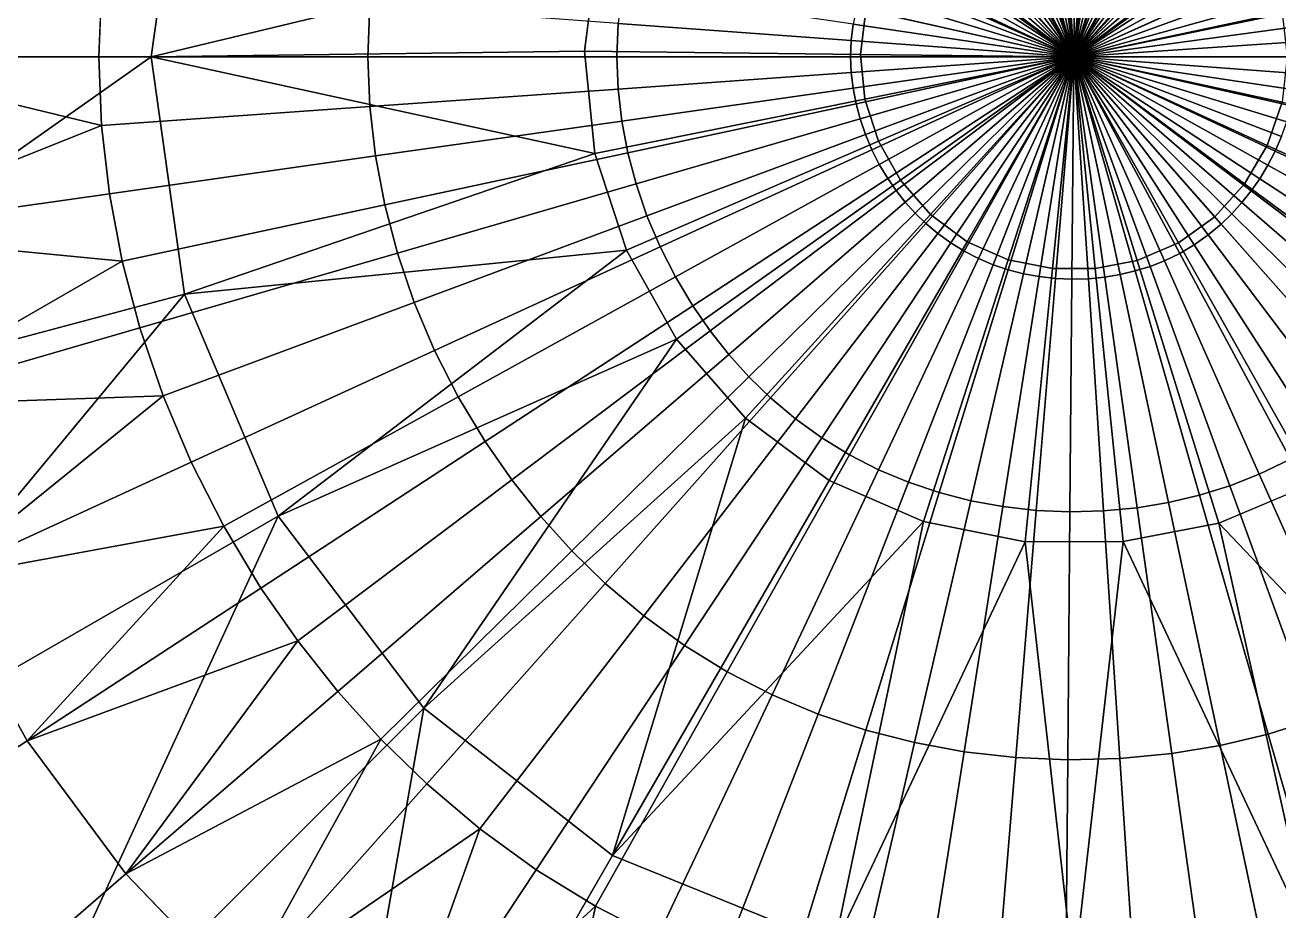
# Model space of a CAD drawing. Header units: inches. Extents: x -336 to -192, y -475 to -71.
# Drawn here: x -293.457 to -292.583, y -182.668 to -182.05 of the extents above; entities that cross this region are included whole.
import ezdxf

# ---------------------------------------------------------------- set-up
doc = ezdxf.new("R2010")
doc.units = ezdxf.units.IN
doc.layers.add('GLASS', color=7, linetype='Continuous')

msp = doc.modelspace()

# ---------------------------------------------------------------- linework, layer by layer
at = {"layer": 'GLASS', "color": 7}
for points in [[(-293.79978, -182.07261, 25.2), (-293.76121, -181.79662, 25.2), (-293.34626, -181.90728, 25.2)], [(-293.34626, -181.90728, 25.2), (-293.36937, -182.07261, 25.2), (-293.79978, -182.07261, 25.2)], [(-293.36937, -182.07261, 25.2), (-293.34626, -181.90728, 25.2), (-293.05838, -181.99767, 25.40158)], [(-292.72633, -182.07261, 27.12836), (-292.74788, -181.91909, 27.15036), (-292.75858, -181.92087, 27.15036)], [(-292.72633, -182.07261, 27.12836), (-292.73647, -181.91799, 27.15036), (-292.74788, -181.91909, 27.15036)], [(-292.72633, -182.07261, 27.12836), (-292.72501, -181.91768, 27.15036), (-292.73647, -181.91799, 27.15036)], [(-292.72633, -182.07261, 27.12836), (-292.71355, -181.91817, 27.15036), (-292.72501, -181.91768, 27.15036)], [(-292.72633, -182.07261, 27.12836), (-292.70216, -181.91946, 27.15036), (-292.71355, -181.91817, 27.15036)], [(-292.72633, -182.07261, 27.12836), (-292.69124, -181.92147, 27.15036), (-292.70216, -181.91946, 27.15036)], [(-292.72633, -182.07261, 27.12836), (-292.77942, -181.92659, 27.15036), (-292.78946, -181.93052, 27.15036)], [(-292.72633, -182.07261, 27.12836), (-292.76911, -181.92337, 27.15036), (-292.77942, -181.92659, 27.15036)], [(-292.77161, -181.93111, 25.49571), (-292.74027, -181.92502, 25.49571), (-292.72633, -182.07261, 25.53059)], [(-292.72633, -182.07261, 27.12836), (-292.75858, -181.92087, 27.15036), (-292.76911, -181.92337, 27.15036)], [(-292.74027, -181.92502, 25.49571), (-292.70921, -181.92533, 25.49571), (-292.72633, -182.07261, 25.53059)], [(-292.72633, -182.07261, 27.12836), (-292.68051, -181.92424, 27.15036), (-292.69124, -181.92147, 27.15036)], [(-292.72633, -182.07261, 27.12836), (-292.67003, -181.92775, 27.15036), (-292.68051, -181.92424, 27.15036)], [(-292.70921, -181.92533, 25.49571), (-292.67892, -181.93178, 25.49571), (-292.72633, -182.07261, 25.53059)], [(-292.72633, -182.07261, 27.12836), (-292.65985, -181.93202, 27.15036), (-292.67003, -181.92775, 27.15036)], [(-292.72633, -182.07261, 27.12836), (-292.80011, -181.93566, 27.15036), (-292.81029, -181.94166, 27.15036)], [(-292.80074, -181.94373, 25.49571), (-292.77161, -181.93111, 25.49571), (-292.72633, -182.07261, 25.53059)], [(-292.72633, -182.07261, 27.12836), (-292.78946, -181.93052, 27.15036), (-292.80011, -181.93566, 27.15036)], [(-292.67892, -181.93178, 25.49571), (-292.65045, -181.94459, 25.49571), (-292.72633, -182.07261, 25.53059)], [(-292.72633, -182.07261, 27.12836), (-292.64998, -181.93707, 27.15036), (-292.65985, -181.93202, 27.15036)], [(-292.72633, -182.07261, 27.12836), (-292.64054, -181.94287, 27.15036), (-292.64998, -181.93707, 27.15036)], [(-293.59119, -181.94419, 27.92635), (-293.60148, -182.07261, 27.92635), (-293.40389, -182.02262, 27.58775)], [(-292.8259, -181.96234, 25.49571), (-292.80074, -181.94373, 25.49571), (-292.72633, -182.07261, 25.53059)], [(-292.72633, -182.07261, 27.12836), (-292.81029, -181.94166, 27.15036), (-292.81994, -181.94849, 27.15036)], [(-292.72633, -182.07261, 27.12836), (-292.63156, -181.94939, 27.15036), (-292.64054, -181.94287, 27.15036)], [(-292.65045, -181.94459, 25.49571), (-292.62556, -181.96347, 25.49571), (-292.72633, -182.07261, 25.53059)], [(-292.72633, -182.07261, 27.12836), (-292.81994, -181.94849, 27.15036), (-292.82904, -181.95608, 27.15036)], [(-292.72633, -182.07261, 27.12836), (-292.62307, -181.95658, 27.15036), (-292.63156, -181.94939, 27.15036)], [(-292.84666, -181.986, 25.49571), (-292.8259, -181.96234, 25.49571), (-292.72633, -182.07261, 25.53059)], [(-292.72633, -182.07261, 27.12836), (-292.83651, -181.96329, 27.15036), (-292.84351, -181.971, 27.15036)], [(-292.72633, -182.07261, 27.12836), (-292.82904, -181.95608, 27.15036), (-292.83651, -181.96329, 27.15036)], [(-292.72633, -182.07261, 27.12836), (-292.61574, -181.96372, 27.15036), (-292.62307, -181.95658, 27.15036)], [(-292.62556, -181.96347, 25.49571), (-292.60607, -181.9859, 25.49571), (-292.72633, -182.07261, 25.53059)], [(-292.72633, -182.07261, 27.12836), (-292.60887, -181.97133, 27.15036), (-292.61574, -181.96372, 27.15036)], [(-292.72633, -182.07261, 27.12836), (-292.84351, -181.971, 27.15036), (-292.84999, -181.97916, 27.15036)], [(-292.72633, -182.07261, 27.12836), (-292.6025, -181.97939, 27.15036), (-292.60887, -181.97133, 27.15036)], [(-292.72633, -182.07261, 27.12836), (-292.84999, -181.97916, 27.15036), (-292.85596, -181.98772, 27.15036)], [(-292.72633, -182.07261, 27.12836), (-292.59663, -181.98783, 27.15036), (-292.6025, -181.97939, 27.15036)], [(-292.72633, -182.07261, 27.12836), (-292.85596, -181.98772, 27.15036), (-292.86165, -181.99716, 27.15036)], [(-292.86155, -182.01181, 25.49571), (-292.84666, -181.986, 25.49571), (-292.72633, -182.07261, 25.53059)], [(-292.60607, -181.9859, 25.49571), (-292.59116, -182.0117, 25.49571), (-292.72633, -182.07261, 25.53059)], [(-292.72633, -182.07261, 27.12836), (-292.59053, -181.99803, 27.15036), (-292.59663, -181.98783, 27.15036)], [(-293.05838, -181.99767, 25.40158), (-293.06731, -182.06869, 25.40158), (-293.36937, -182.07261, 25.2)], [(-292.72633, -182.07261, 27.12836), (-292.86165, -181.99716, 27.15036), (-292.8667, -182.00695, 27.15036)], [(-292.72633, -182.07261, 27.12836), (-292.58518, -182.00863, 27.15036), (-292.59053, -181.99803, 27.15036)], [(-292.72633, -182.07261, 27.12836), (-292.8667, -182.00695, 27.15036), (-292.87108, -182.01705, 27.15036)], [(-292.87124, -182.0399, 25.49571), (-292.86155, -182.01181, 25.49571), (-292.72633, -182.07261, 25.53059)], [(-292.72633, -182.07261, 27.12836), (-292.58061, -182.01958, 27.15036), (-292.58518, -182.00863, 27.15036)], [(-292.59116, -182.0117, 25.49571), (-292.58105, -182.04151, 25.49571), (-292.72633, -182.07261, 25.53059)], [(-293.60148, -182.07261, 27.92635), (-293.40592, -182.07261, 27.58775), (-293.40389, -182.02262, 27.58775)], [(-292.72633, -182.07261, 27.12836), (-292.87108, -182.01705, 27.15036), (-292.87476, -182.02741, 27.15036)], [(-292.72633, -182.07261, 27.12836), (-292.57687, -182.03081, 27.15036), (-292.58061, -182.01958, 27.15036)], [(-292.72633, -182.07261, 27.12836), (-292.87476, -182.02741, 27.15036), (-292.87783, -182.03851, 27.15036)], [(-292.72633, -182.07261, 27.12836), (-292.57424, -182.0411, 27.15036), (-292.57687, -182.03081, 27.15036)], [(-292.72633, -182.07261, 27.12836), (-292.87783, -182.03851, 27.15036), (-292.88007, -182.04978, 27.15036)], [(-292.87513, -182.0709, 25.49571), (-292.87124, -182.0399, 25.49571), (-292.72633, -182.07261, 25.53059)], [(-292.72633, -182.07261, 27.12836), (-292.57233, -182.05153, 27.15036), (-292.57424, -182.0411, 27.15036)], [(-292.58105, -182.04151, 25.49571), (-292.57752, -182.07261, 25.49571), (-292.72633, -182.07261, 25.53059)], [(-292.72633, -182.07261, 27.12836), (-292.88007, -182.04978, 27.15036), (-292.88143, -182.06117, 27.15036)], [(-292.72633, -182.07261, 27.12836), (-292.57116, -182.06205, 27.15036), (-292.57233, -182.05153, 27.15036)], [(-293.06731, -182.06869, 25.40158), (-293.06011, -182.13987, 25.40158), (-293.36937, -182.07261, 25.2)], [(-292.72633, -182.07261, 27.12836), (-292.88143, -182.06117, 27.15036), (-292.8819, -182.07261, 27.15036)], [(-292.72633, -182.07261, 27.12836), (-292.57076, -182.07261, 27.15036), (-292.57116, -182.06205, 27.15036)], [(-293.76121, -182.34859, 25.2), (-293.79978, -182.07261, 25.2), (-293.36937, -182.07261, 25.2)], [(-293.36937, -182.07261, 25.2), (-293.34626, -182.23793, 25.2), (-293.76121, -182.34859, 25.2)], [(-293.40407, -182.1204, 27.58775), (-293.40592, -182.07261, 27.58775), (-293.60148, -182.07261, 27.92635)], [(-293.60148, -182.07261, 27.92635), (-293.59207, -182.19542, 27.92635), (-293.40407, -182.1204, 27.58775)], [(-293.34626, -182.23793, 25.2), (-293.36937, -182.07261, 25.2), (-293.06011, -182.13987, 25.40158)], [(-292.72633, -182.07261, 27.12836), (-292.8819, -182.07261, 27.15036), (-292.88147, -182.08355, 27.15036)], [(-292.72633, -182.07261, 27.12836), (-292.88147, -182.08355, 27.15036), (-292.88022, -182.09444, 27.15036)], [(-292.72633, -182.07261, 27.12836), (-292.88022, -182.09444, 27.15036), (-292.87817, -182.10523, 27.15036)], [(-292.72633, -182.07261, 27.12836), (-292.87817, -182.10523, 27.15036), (-292.87536, -182.11587, 27.15036)], [(-292.72633, -182.07261, 27.12836), (-292.87536, -182.11587, 27.15036), (-292.87164, -182.12671, 27.15036)], [(-292.87199, -182.10196, 25.49571), (-292.87513, -182.0709, 25.49571), (-292.72633, -182.07261, 25.53059)], [(-292.86244, -182.13142, 25.49571), (-292.87199, -182.10196, 25.49571), (-292.72633, -182.07261, 25.53059)], [(-292.72633, -182.07261, 27.12836), (-292.87164, -182.12671, 27.15036), (-292.86716, -182.13728, 27.15036)], [(-292.72633, -182.07261, 27.12836), (-292.86716, -182.13728, 27.15036), (-292.86195, -182.14753, 27.15036)], [(-292.84718, -182.15848, 25.49571), (-292.86244, -182.13142, 25.49571), (-292.72633, -182.07261, 25.53059)], [(-292.72633, -182.07261, 27.12836), (-292.86195, -182.14753, 27.15036), (-292.85603, -182.15738, 27.15036)], [(-292.72633, -182.07261, 27.12836), (-292.85603, -182.15738, 27.15036), (-292.85017, -182.16583, 27.15036)], [(-292.72633, -182.07261, 27.12836), (-292.85017, -182.16583, 27.15036), (-292.84379, -182.17388, 27.15036)], [(-292.82623, -182.18257, 25.49571), (-292.84718, -182.15848, 25.49571), (-292.72633, -182.07261, 25.53059)], [(-292.72633, -182.07261, 27.12836), (-292.84379, -182.17388, 27.15036), (-292.83692, -182.1815, 27.15036)], [(-292.72633, -182.07261, 27.12836), (-292.83692, -182.1815, 27.15036), (-292.82959, -182.18864, 27.15036)], [(-292.72633, -182.07261, 27.12836), (-292.82959, -182.18864, 27.15036), (-292.8211, -182.19582, 27.15036)], [(-292.80074, -182.20148, 25.49571), (-292.82623, -182.18257, 25.49571), (-292.72633, -182.07261, 25.53059)], [(-292.72633, -182.07261, 27.12836), (-292.8211, -182.19582, 27.15036), (-292.81212, -182.20234, 27.15036)], [(-292.72633, -182.07261, 27.12836), (-292.81212, -182.20234, 27.15036), (-292.80268, -182.20815, 27.15036)], [(-292.72633, -182.07261, 27.12836), (-292.80268, -182.20815, 27.15036), (-292.79281, -182.2132, 27.15036)], [(-292.77204, -182.21397, 25.49571), (-292.80074, -182.20148, 25.49571), (-292.72633, -182.07261, 25.53059)], [(-292.72633, -182.07261, 27.12836), (-292.79281, -182.2132, 27.15036), (-292.78264, -182.21746, 27.15036)], [(-292.72633, -182.07261, 27.12836), (-292.78264, -182.21746, 27.15036), (-292.77215, -182.22098, 27.15036)], [(-292.72633, -182.07261, 27.12836), (-292.77215, -182.22098, 27.15036), (-292.76142, -182.22374, 27.15036)], [(-292.74117, -182.22012, 25.49571), (-292.77204, -182.21397, 25.49571), (-292.72633, -182.07261, 25.53059)], [(-292.72633, -182.07261, 27.12836), (-292.76142, -182.22374, 27.15036), (-292.7505, -182.22576, 27.15036)], [(-292.72633, -182.07261, 27.12836), (-292.7505, -182.22576, 27.15036), (-292.73911, -182.22704, 27.15036)], [(-292.71137, -182.22011, 25.49571), (-292.74117, -182.22012, 25.49571), (-292.72633, -182.07261, 25.53059)], [(-292.72633, -182.07261, 27.12836), (-292.73911, -182.22704, 27.15036), (-292.72765, -182.22754, 27.15036)], [(-292.72633, -182.07261, 27.12836), (-292.72765, -182.22754, 27.15036), (-292.71619, -182.22723, 27.15036)], [(-292.72633, -182.07261, 27.12836), (-292.71619, -182.22723, 27.15036), (-292.70478, -182.22612, 27.15036)], [(-292.72633, -182.07261, 27.12836), (-292.67324, -182.21863, 27.15036), (-292.6632, -182.2147, 27.15036)], [(-292.72633, -182.07261, 27.12836), (-292.68355, -182.22184, 27.15036), (-292.67324, -182.21863, 27.15036)], [(-292.72633, -182.07261, 27.12836), (-292.69408, -182.22434, 27.15036), (-292.68355, -182.22184, 27.15036)], [(-292.72633, -182.07261, 27.12836), (-292.70478, -182.22612, 27.15036), (-292.69408, -182.22434, 27.15036)], [(-292.72633, -182.07261, 27.12836), (-292.63272, -182.19672, 27.15036), (-292.62362, -182.18913, 27.15036)], [(-292.72633, -182.07261, 27.12836), (-292.64237, -182.20355, 27.15036), (-292.63272, -182.19672, 27.15036)], [(-292.72633, -182.07261, 27.12836), (-292.65255, -182.20956, 27.15036), (-292.64237, -182.20355, 27.15036)], [(-292.72633, -182.07261, 27.12836), (-292.6632, -182.2147, 27.15036), (-292.65255, -182.20956, 27.15036)], [(-292.72633, -182.07261, 27.12836), (-292.60267, -182.16606, 27.15036), (-292.5967, -182.15749, 27.15036)], [(-292.72633, -182.07261, 27.12836), (-292.60916, -182.17421, 27.15036), (-292.60267, -182.16606, 27.15036)], [(-292.72633, -182.07261, 27.12836), (-292.61615, -182.18192, 27.15036), (-292.60916, -182.17421, 27.15036)], [(-292.72633, -182.07261, 27.12836), (-292.62362, -182.18913, 27.15036), (-292.61615, -182.18192, 27.15036)], [(-292.72633, -182.07261, 27.12836), (-292.58158, -182.12816, 27.15036), (-292.5779, -182.1178, 27.15036)], [(-292.72633, -182.07261, 27.12836), (-292.58596, -182.13826, 27.15036), (-292.58158, -182.12816, 27.15036)], [(-292.72633, -182.07261, 27.12836), (-292.59101, -182.14806, 27.15036), (-292.58596, -182.13826, 27.15036)], [(-292.72633, -182.07261, 27.12836), (-292.5967, -182.15749, 27.15036), (-292.59101, -182.14806, 27.15036)], [(-292.72633, -182.07261, 27.12836), (-292.57123, -182.08405, 27.15036), (-292.57076, -182.07261, 27.15036)], [(-292.72633, -182.07261, 27.12836), (-292.57259, -182.09543, 27.15036), (-292.57123, -182.08405, 27.15036)], [(-292.72633, -182.07261, 27.12836), (-292.57483, -182.1067, 27.15036), (-292.57259, -182.09543, 27.15036)], [(-292.72633, -182.07261, 27.12836), (-292.5779, -182.1178, 27.15036), (-292.57483, -182.1067, 27.15036)], [(-292.6822, -182.21445, 25.49571), (-292.71137, -182.22011, 25.49571), (-292.72633, -182.07261, 25.53059)], [(-292.65341, -182.20233, 25.49571), (-292.6822, -182.21445, 25.49571), (-292.72633, -182.07261, 25.53059)], [(-292.62808, -182.18408, 25.49571), (-292.65341, -182.20233, 25.49571), (-292.72633, -182.07261, 25.53059)], [(-292.60735, -182.16107, 25.49571), (-292.62808, -182.18408, 25.49571), (-292.72633, -182.07261, 25.53059)], [(-292.59154, -182.13433, 25.49571), (-292.60735, -182.16107, 25.49571), (-292.72633, -182.07261, 25.53059)], [(-292.58115, -182.10414, 25.49571), (-292.59154, -182.13433, 25.49571), (-292.72633, -182.07261, 25.53059)], [(-292.57752, -182.07261, 25.49571), (-292.58115, -182.10414, 25.49571), (-292.72633, -182.07261, 25.53059)], [(-293.59207, -182.19542, 27.92635), (-293.3986, -182.16798, 27.58775), (-293.40407, -182.1204, 27.58775)], [(-293.06011, -182.13987, 25.40158), (-293.03821, -182.20737, 25.40158), (-293.34626, -182.23793, 25.2)], [(-293.38965, -182.21511, 27.58775), (-293.3986, -182.16798, 27.58775), (-293.59207, -182.19542, 27.92635)], [(-293.59207, -182.19542, 27.92635), (-293.56469, -182.31597, 27.92635), (-293.38965, -182.21511, 27.58775)], [(-293.28095, -182.39282, 25.2), (-293.34626, -182.23793, 25.2), (-293.03821, -182.20737, 25.40158)], [(-293.03821, -182.20737, 25.40158), (-293.00325, -182.26938, 25.40158), (-293.28095, -182.39282, 25.2)], [(-293.56469, -182.31597, 27.92635), (-293.37734, -182.26159, 27.58775), (-293.38965, -182.21511, 27.58775)], [(-293.65218, -182.60715, 25.2), (-293.76121, -182.34859, 25.2), (-293.34626, -182.23793, 25.2)], [(-293.34626, -182.23793, 25.2), (-293.28095, -182.39282, 25.2), (-293.65218, -182.60715, 25.2)], [(-293.36112, -182.30896, 27.58775), (-293.37734, -182.26159, 27.58775), (-293.56469, -182.31597, 27.92635)], [(-293.17947, -182.52682, 25.2), (-293.28095, -182.39282, 25.2), (-293.00325, -182.26938, 25.40158)], [(-293.00325, -182.26938, 25.40158), (-292.95524, -182.32459, 25.40158), (-293.17947, -182.52682, 25.2)], [(-293.56469, -182.31597, 27.92635), (-293.5186, -182.43645, 27.92635), (-293.36112, -182.30896, 27.58775)], [(-293.5186, -182.43645, 27.92635), (-293.34155, -182.35514, 27.58775), (-293.36112, -182.30896, 27.58775)], [(-293.04785, -182.6295, 25.2), (-293.17947, -182.52682, 25.2), (-292.95524, -182.32459, 25.40158)], [(-292.95524, -182.32459, 25.40158), (-292.89683, -182.36793, 25.40158), (-293.04785, -182.6295, 25.2)], [(-293.31877, -182.39988, 27.58775), (-293.34155, -182.35514, 27.58775), (-293.5186, -182.43645, 27.92635)], [(-292.89683, -182.36793, 25.40158), (-292.83108, -182.39654, 25.40158), (-293.04785, -182.6295, 25.2)], [(-292.6252, -182.39764, 25.40158), (-292.55923, -182.36986, 25.40158), (-292.40481, -182.6295, 25.2)], [(-293.48278, -182.83084, 25.2), (-293.65218, -182.60715, 25.2), (-293.28095, -182.39282, 25.2)], [(-293.5186, -182.43645, 27.92635), (-293.45597, -182.54951, 27.92635), (-293.31877, -182.39988, 27.58775)], [(-293.28095, -182.39282, 25.2), (-293.17947, -182.52682, 25.2), (-293.48278, -182.83084, 25.2)], [(-293.45597, -182.54951, 27.92635), (-293.29292, -182.44294, 27.58775), (-293.31877, -182.39988, 27.58775)], [(-292.89312, -182.69215, 25.2), (-293.04785, -182.6295, 25.2), (-292.83108, -182.39654, 25.40158)], [(-292.83108, -182.39654, 25.40158), (-292.76033, -182.41062, 25.40158), (-292.89312, -182.69215, 25.2)], [(-292.69205, -182.4106, 25.40158), (-292.6252, -182.39764, 25.40158), (-292.55954, -182.69215, 25.2)], [(-292.40481, -182.6295, 25.2), (-292.55954, -182.69215, 25.2), (-292.6252, -182.39764, 25.40158)], [(-292.72633, -182.71303, 25.2), (-292.89312, -182.69215, 25.2), (-292.76033, -182.41062, 25.40158)], [(-292.76033, -182.41062, 25.40158), (-292.69205, -182.4106, 25.40158), (-292.72633, -182.71303, 25.2)], [(-292.55954, -182.69215, 25.2), (-292.72633, -182.71303, 25.2), (-292.69205, -182.4106, 25.40158)], [(-293.2673, -182.47984, 27.58775), (-293.29292, -182.44294, 27.58775), (-293.45597, -182.54951, 27.92635)], [(-293.45597, -182.54951, 27.92635), (-293.3871, -182.64233, 27.92635), (-293.2673, -182.47984, 27.58775)], [(-293.3871, -182.64233, 27.92635), (-293.23944, -182.51502, 27.58775), (-293.2673, -182.47984, 27.58775)], [(-293.20944, -182.54829, 27.58775), (-293.23944, -182.51502, 27.58775), (-293.3871, -182.64233, 27.92635)], [(-293.26306, -183.00224, 25.2), (-293.48278, -182.83084, 25.2), (-293.17947, -182.52682, 25.2)], [(-293.17947, -182.52682, 25.2), (-293.04785, -182.6295, 25.2), (-293.26306, -183.00224, 25.2)], [(-293.3871, -182.64233, 27.92635), (-293.30721, -182.72536, 27.92635), (-293.20944, -182.54829, 27.58775)], [(-293.30721, -182.72536, 27.92635), (-293.1774, -182.57949, 27.58775), (-293.20944, -182.54829, 27.58775)], [(-293.14034, -182.61087, 27.58775), (-293.1774, -182.57949, 27.58775), (-293.30721, -182.72536, 27.92635)], [(-293.30721, -182.72536, 27.92635), (-293.20898, -182.80245, 27.92635), (-293.14034, -182.61087, 27.58775)], [(-293.20898, -182.80245, 27.92635), (-293.10112, -182.63935, 27.58775), (-293.14034, -182.61087, 27.58775)], [(-293.04785, -182.6295, 25.2), (-292.89312, -182.69215, 25.2), (-293.26306, -183.00224, 25.2)], [(-293.05987, -182.66471, 27.58775), (-293.10112, -182.63935, 27.58775), (-293.20898, -182.80245, 27.92635)], [(-293.20898, -182.80245, 27.92635), (-293.10034, -182.8635, 27.92635), (-293.05987, -182.66471, 27.58775)], [(-293.10034, -182.8635, 27.92635), (-293.01676, -182.68676, 27.58775), (-293.05987, -182.66471, 27.58775)]]:
    msp.add_3dface(points, dxfattribs=at)
for points, invisible_edges in [([(-293.06731, -182.06869, 25.40158), (-293.05838, -181.99767, 25.40158), (-292.87124, -182.0399, 25.49571)], 12), ([(-293.21848, -182.07261, 27.35407), (-293.40389, -182.02262, 27.58775), (-293.40592, -182.07261, 27.58775)], 1), ([(-293.21848, -182.07261, 27.35407), (-293.21702, -182.03641, 27.35407), (-293.40389, -182.02262, 27.58775)], 12), ([(-292.88143, -182.06117, 27.15036), (-293.04113, -182.02587, 27.21693), (-293.04393, -182.04918, 27.21693)], 1), ([(-292.88143, -182.06117, 27.15036), (-292.88007, -182.04978, 27.15036), (-293.04113, -182.02587, 27.21693)], 12), ([(-293.04488, -182.07261, 27.21693), (-293.21702, -182.03641, 27.35407), (-293.21848, -182.07261, 27.35407)], 1), ([(-293.04488, -182.07261, 27.21693), (-293.04393, -182.04918, 27.21693), (-293.21702, -182.03641, 27.35407)], 12), ([(-293.06731, -182.06869, 25.40158), (-292.87124, -182.0399, 25.49571), (-292.87513, -182.0709, 25.49571)], 1), ([(-292.8819, -182.07261, 27.15036), (-293.04393, -182.04918, 27.21693), (-293.04488, -182.07261, 27.21693)], 1), ([(-292.8819, -182.07261, 27.15036), (-292.88143, -182.06117, 27.15036), (-293.04393, -182.04918, 27.21693)], 12), ([(-293.06011, -182.13987, 25.40158), (-293.06731, -182.06869, 25.40158), (-292.87513, -182.0709, 25.49571)], 12), ([(-293.21715, -182.10722, 27.35407), (-293.21848, -182.07261, 27.35407), (-293.40592, -182.07261, 27.58775)], 12), ([(-293.21715, -182.10722, 27.35407), (-293.40592, -182.07261, 27.58775), (-293.40407, -182.1204, 27.58775)], 1), ([(-293.04401, -182.09501, 27.21693), (-293.04488, -182.07261, 27.21693), (-293.21848, -182.07261, 27.35407)], 12), ([(-293.04401, -182.09501, 27.21693), (-293.21848, -182.07261, 27.35407), (-293.21715, -182.10722, 27.35407)], 1), ([(-293.06011, -182.13987, 25.40158), (-292.87513, -182.0709, 25.49571), (-292.87199, -182.10196, 25.49571)], 1), ([(-292.88147, -182.08355, 27.15036), (-292.8819, -182.07261, 27.15036), (-293.04488, -182.07261, 27.21693)], 12), ([(-292.88147, -182.08355, 27.15036), (-293.04488, -182.07261, 27.21693), (-293.04401, -182.09501, 27.21693)], 1), ([(-292.88022, -182.09444, 27.15036), (-292.88147, -182.08355, 27.15036), (-293.04401, -182.09501, 27.21693)], 12), ([(-293.04145, -182.11731, 27.21693), (-293.04401, -182.09501, 27.21693), (-293.21715, -182.10722, 27.35407)], 12), ([(-292.88022, -182.09444, 27.15036), (-293.04401, -182.09501, 27.21693), (-293.04145, -182.11731, 27.21693)], 1), ([(-292.87817, -182.10523, 27.15036), (-292.88022, -182.09444, 27.15036), (-293.04145, -182.11731, 27.21693)], 12), ([(-293.03821, -182.20737, 25.40158), (-293.06011, -182.13987, 25.40158), (-292.87199, -182.10196, 25.49571)], 12), ([(-293.03821, -182.20737, 25.40158), (-292.87199, -182.10196, 25.49571), (-292.86244, -182.13142, 25.49571)], 1), ([(-292.39365, -182.14486, 25.40158), (-292.59154, -182.13433, 25.49571), (-292.58115, -182.10414, 25.49571)], 1), ([(-293.21319, -182.14167, 27.35407), (-293.21715, -182.10722, 27.35407), (-293.40407, -182.1204, 27.58775)], 12), ([(-293.04145, -182.11731, 27.21693), (-293.21715, -182.10722, 27.35407), (-293.21319, -182.14167, 27.35407)], 1), ([(-292.87817, -182.10523, 27.15036), (-293.04145, -182.11731, 27.21693), (-293.03726, -182.1394, 27.21693)], 1), ([(-292.87536, -182.11587, 27.15036), (-292.87817, -182.10523, 27.15036), (-293.03726, -182.1394, 27.21693)], 12), ([(-293.21319, -182.14167, 27.35407), (-293.40407, -182.1204, 27.58775), (-293.3986, -182.16798, 27.58775)], 1), ([(-293.03726, -182.1394, 27.21693), (-293.04145, -182.11731, 27.21693), (-293.21319, -182.14167, 27.35407)], 12), ([(-292.87536, -182.11587, 27.15036), (-293.03726, -182.1394, 27.21693), (-293.03149, -182.16119, 27.21693)], 1), ([(-292.87164, -182.12671, 27.15036), (-292.87536, -182.11587, 27.15036), (-293.03149, -182.16119, 27.21693)], 12), ([(-292.87164, -182.12671, 27.15036), (-293.03149, -182.16119, 27.21693), (-293.02388, -182.1834, 27.21693)], 1), ([(-292.86716, -182.13728, 27.15036), (-292.87164, -182.12671, 27.15036), (-293.02388, -182.1834, 27.21693)], 12), ([(-292.58158, -182.12816, 27.15036), (-292.58596, -182.13826, 27.15036), (-292.4389, -182.20705, 27.21693)], 12), ([(-293.00325, -182.26938, 25.40158), (-293.03821, -182.20737, 25.40158), (-292.86244, -182.13142, 25.49571)], 12), ([(-292.86716, -182.13728, 27.15036), (-293.02388, -182.1834, 27.21693), (-293.01471, -182.20504, 27.21693)], 1), ([(-292.86195, -182.14753, 27.15036), (-292.86716, -182.13728, 27.15036), (-293.01471, -182.20504, 27.21693)], 12), ([(-293.00325, -182.26938, 25.40158), (-292.86244, -182.13142, 25.49571), (-292.84718, -182.15848, 25.49571)], 1), ([(-292.41746, -182.21404, 25.40158), (-292.60735, -182.16107, 25.49571), (-292.59154, -182.13433, 25.49571)], 1), ([(-292.39365, -182.14486, 25.40158), (-292.41746, -182.21404, 25.40158), (-292.59154, -182.13433, 25.49571)], 12), ([(-292.58596, -182.13826, 27.15036), (-292.59101, -182.14806, 27.15036), (-292.44924, -182.22711, 27.21693)], 12), ([(-292.58596, -182.13826, 27.15036), (-292.44924, -182.22711, 27.21693), (-292.4389, -182.20705, 27.21693)], 1), ([(-293.20671, -182.17581, 27.35407), (-293.21319, -182.14167, 27.35407), (-293.3986, -182.16798, 27.58775)], 12), ([(-293.03726, -182.1394, 27.21693), (-293.21319, -182.14167, 27.35407), (-293.20671, -182.17581, 27.35407)], 1), ([(-293.03149, -182.16119, 27.21693), (-293.03726, -182.1394, 27.21693), (-293.20671, -182.17581, 27.35407)], 12), ([(-292.86195, -182.14753, 27.15036), (-293.01471, -182.20504, 27.21693), (-293.00403, -182.22602, 27.21693)], 1), ([(-292.85603, -182.15738, 27.15036), (-292.86195, -182.14753, 27.15036), (-293.00403, -182.22602, 27.21693)], 12), ([(-292.59101, -182.14806, 27.15036), (-292.5967, -182.15749, 27.15036), (-292.4609, -182.24643, 27.21693)], 12), ([(-292.59101, -182.14806, 27.15036), (-292.4609, -182.24643, 27.21693), (-292.44924, -182.22711, 27.21693)], 1), ([(-293.03149, -182.16119, 27.21693), (-293.20671, -182.17581, 27.35407), (-293.19779, -182.20947, 27.35407)], 1), ([(-293.02388, -182.1834, 27.21693), (-293.03149, -182.16119, 27.21693), (-293.19779, -182.20947, 27.35407)], 12), ([(-292.85603, -182.15738, 27.15036), (-293.00403, -182.22602, 27.21693), (-292.99191, -182.2462, 27.21693)], 1), ([(-292.95524, -182.32459, 25.40158), (-293.00325, -182.26938, 25.40158), (-292.84718, -182.15848, 25.49571)], 12), ([(-292.85017, -182.16583, 27.15036), (-292.85603, -182.15738, 27.15036), (-292.99191, -182.2462, 27.21693)], 12), ([(-292.95524, -182.32459, 25.40158), (-292.84718, -182.15848, 25.49571), (-292.82623, -182.18257, 25.49571)], 1), ([(-292.45368, -182.27533, 25.40158), (-292.62808, -182.18408, 25.49571), (-292.60735, -182.16107, 25.49571)], 1), ([(-292.41746, -182.21404, 25.40158), (-292.45368, -182.27533, 25.40158), (-292.60735, -182.16107, 25.49571)], 12), ([(-292.5967, -182.15749, 27.15036), (-292.60267, -182.16606, 27.15036), (-292.47311, -182.26397, 27.21693)], 12), ([(-292.5967, -182.15749, 27.15036), (-292.47311, -182.26397, 27.21693), (-292.4609, -182.24643, 27.21693)], 1), ([(-293.20671, -182.17581, 27.35407), (-293.3986, -182.16798, 27.58775), (-293.38965, -182.21511, 27.58775)], 1), ([(-292.85017, -182.16583, 27.15036), (-292.99191, -182.2462, 27.21693), (-292.97991, -182.26349, 27.21693)], 1), ([(-292.84379, -182.17388, 27.15036), (-292.85017, -182.16583, 27.15036), (-292.97991, -182.26349, 27.21693)], 12), ([(-292.84379, -182.17388, 27.15036), (-292.97991, -182.26349, 27.21693), (-292.96684, -182.27998, 27.21693)], 1), ([(-292.83692, -182.1815, 27.15036), (-292.84379, -182.17388, 27.15036), (-292.96684, -182.27998, 27.21693)], 12), ([(-292.60267, -182.16606, 27.15036), (-292.60916, -182.17421, 27.15036), (-292.48639, -182.28067, 27.21693)], 12), ([(-292.60267, -182.16606, 27.15036), (-292.48639, -182.28067, 27.21693), (-292.47311, -182.26397, 27.21693)], 1), ([(-293.19779, -182.20947, 27.35407), (-293.20671, -182.17581, 27.35407), (-293.38965, -182.21511, 27.58775)], 12), ([(-292.83692, -182.1815, 27.15036), (-292.96684, -182.27998, 27.21693), (-292.95278, -182.29558, 27.21693)], 1), ([(-292.89683, -182.36793, 25.40158), (-292.95524, -182.32459, 25.40158), (-292.82623, -182.18257, 25.49571)], 12), ([(-292.82959, -182.18864, 27.15036), (-292.83692, -182.1815, 27.15036), (-292.95278, -182.29558, 27.21693)], 12), ([(-292.89683, -182.36793, 25.40158), (-292.82623, -182.18257, 25.49571), (-292.80074, -182.20148, 25.49571)], 1), ([(-292.61615, -182.18192, 27.15036), (-292.62362, -182.18913, 27.15036), (-292.51601, -182.31122, 27.21693)], 12), ([(-292.60916, -182.17421, 27.15036), (-292.61615, -182.18192, 27.15036), (-292.50071, -182.29645, 27.21693)], 12), ([(-292.61615, -182.18192, 27.15036), (-292.51601, -182.31122, 27.21693), (-292.50071, -182.29645, 27.21693)], 1), ([(-292.60916, -182.17421, 27.15036), (-292.50071, -182.29645, 27.21693), (-292.48639, -182.28067, 27.21693)], 1), ([(-293.02388, -182.1834, 27.21693), (-293.19779, -182.20947, 27.35407), (-293.18605, -182.24378, 27.35407)], 1), ([(-293.01471, -182.20504, 27.21693), (-293.02388, -182.1834, 27.21693), (-293.18605, -182.24378, 27.35407)], 12), ([(-292.82959, -182.18864, 27.15036), (-292.95278, -182.29558, 27.21693), (-292.93776, -182.3102, 27.21693)], 1), ([(-292.8211, -182.19582, 27.15036), (-292.82959, -182.18864, 27.15036), (-292.93776, -182.3102, 27.21693)], 12), ([(-292.50118, -182.32804, 25.40158), (-292.65341, -182.20233, 25.49571), (-292.62808, -182.18408, 25.49571)], 1), ([(-292.62362, -182.18913, 27.15036), (-292.63272, -182.19672, 27.15036), (-292.53464, -182.32676, 27.21693)], 12), ([(-292.45368, -182.27533, 25.40158), (-292.50118, -182.32804, 25.40158), (-292.62808, -182.18408, 25.49571)], 12), ([(-292.62362, -182.18913, 27.15036), (-292.53464, -182.32676, 27.21693), (-292.51601, -182.31122, 27.21693)], 1), ([(-292.8211, -182.19582, 27.15036), (-292.93776, -182.3102, 27.21693), (-292.92039, -182.32491, 27.21693)], 1), ([(-292.81212, -182.20234, 27.15036), (-292.8211, -182.19582, 27.15036), (-292.92039, -182.32491, 27.21693)], 12), ([(-292.63272, -182.19672, 27.15036), (-292.64237, -182.20355, 27.15036), (-292.55442, -182.34074, 27.21693)], 12), ([(-292.63272, -182.19672, 27.15036), (-292.55442, -182.34074, 27.21693), (-292.53464, -182.32676, 27.21693)], 1), ([(-293.01471, -182.20504, 27.21693), (-293.18605, -182.24378, 27.35407), (-293.17187, -182.27722, 27.35407)], 1), ([(-293.00403, -182.22602, 27.21693), (-293.01471, -182.20504, 27.21693), (-293.17187, -182.27722, 27.35407)], 12), ([(-292.81212, -182.20234, 27.15036), (-292.92039, -182.32491, 27.21693), (-292.90201, -182.33826, 27.21693)], 1), ([(-292.80268, -182.20815, 27.15036), (-292.81212, -182.20234, 27.15036), (-292.90201, -182.33826, 27.21693)], 12), ([(-292.80268, -182.20815, 27.15036), (-292.90201, -182.33826, 27.21693), (-292.88267, -182.35015, 27.21693)], 1), ([(-292.83108, -182.39654, 25.40158), (-292.89683, -182.36793, 25.40158), (-292.80074, -182.20148, 25.49571)], 12), ([(-292.79281, -182.2132, 27.15036), (-292.80268, -182.20815, 27.15036), (-292.88267, -182.35015, 27.21693)], 12), ([(-292.83108, -182.39654, 25.40158), (-292.80074, -182.20148, 25.49571), (-292.77204, -182.21397, 25.49571)], 1), ([(-292.55923, -182.36986, 25.40158), (-292.6822, -182.21445, 25.49571), (-292.65341, -182.20233, 25.49571)], 1), ([(-292.50118, -182.32804, 25.40158), (-292.55923, -182.36986, 25.40158), (-292.65341, -182.20233, 25.49571)], 12), ([(-292.64237, -182.20355, 27.15036), (-292.65255, -182.20956, 27.15036), (-292.57526, -182.35304, 27.21693)], 12), ([(-292.64237, -182.20355, 27.15036), (-292.57526, -182.35304, 27.21693), (-292.55442, -182.34074, 27.21693)], 1), ([(-293.19779, -182.20947, 27.35407), (-293.38965, -182.21511, 27.58775), (-293.37734, -182.26159, 27.58775)], 1), ([(-293.18605, -182.24378, 27.35407), (-293.19779, -182.20947, 27.35407), (-293.37734, -182.26159, 27.58775)], 12), ([(-292.79281, -182.2132, 27.15036), (-292.88267, -182.35015, 27.21693), (-292.86247, -182.36049, 27.21693)], 1), ([(-292.78264, -182.21746, 27.15036), (-292.79281, -182.2132, 27.15036), (-292.86247, -182.36049, 27.21693)], 12), ([(-292.78264, -182.21746, 27.15036), (-292.86247, -182.36049, 27.21693), (-292.84163, -182.36922, 27.21693)], 1), ([(-292.77215, -182.22098, 27.15036), (-292.78264, -182.21746, 27.15036), (-292.84163, -182.36922, 27.21693)], 12), ([(-292.76033, -182.41062, 25.40158), (-292.83108, -182.39654, 25.40158), (-292.77204, -182.21397, 25.49571)], 12), ([(-292.76033, -182.41062, 25.40158), (-292.77204, -182.21397, 25.49571), (-292.74117, -182.22012, 25.49571)], 1), ([(-292.6252, -182.39764, 25.40158), (-292.71137, -182.22011, 25.49571), (-292.6822, -182.21445, 25.49571)], 1), ([(-292.55923, -182.36986, 25.40158), (-292.6252, -182.39764, 25.40158), (-292.6822, -182.21445, 25.49571)], 12), ([(-292.6632, -182.2147, 27.15036), (-292.67324, -182.21863, 27.15036), (-292.61761, -182.37161, 27.21693)], 12), ([(-292.65255, -182.20956, 27.15036), (-292.6632, -182.2147, 27.15036), (-292.59706, -182.36357, 27.21693)], 12), ([(-292.6632, -182.2147, 27.15036), (-292.61761, -182.37161, 27.21693), (-292.59706, -182.36357, 27.21693)], 1), ([(-292.65255, -182.20956, 27.15036), (-292.59706, -182.36357, 27.21693), (-292.57526, -182.35304, 27.21693)], 1), ([(-293.00403, -182.22602, 27.21693), (-293.17187, -182.27722, 27.35407), (-293.15537, -182.30962, 27.35407)], 1), ([(-292.99191, -182.2462, 27.21693), (-293.00403, -182.22602, 27.21693), (-293.15537, -182.30962, 27.35407)], 12), ([(-292.77215, -182.22098, 27.15036), (-292.84163, -182.36922, 27.21693), (-292.82016, -182.37642, 27.21693)], 1), ([(-292.76142, -182.22374, 27.15036), (-292.77215, -182.22098, 27.15036), (-292.82016, -182.37642, 27.21693)], 12), ([(-292.76142, -182.22374, 27.15036), (-292.82016, -182.37642, 27.21693), (-292.79818, -182.38208, 27.21693)], 1), ([(-292.7505, -182.22576, 27.15036), (-292.76142, -182.22374, 27.15036), (-292.79818, -182.38208, 27.21693)], 12), ([(-292.7505, -182.22576, 27.15036), (-292.79818, -182.38208, 27.21693), (-292.77582, -182.3862, 27.21693)], 1), ([(-292.73911, -182.22704, 27.15036), (-292.7505, -182.22576, 27.15036), (-292.77582, -182.3862, 27.21693)], 12), ([(-292.69205, -182.4106, 25.40158), (-292.76033, -182.41062, 25.40158), (-292.74117, -182.22012, 25.49571)], 12), ([(-292.69205, -182.4106, 25.40158), (-292.74117, -182.22012, 25.49571), (-292.71137, -182.22011, 25.49571)], 1), ([(-292.70478, -182.22612, 27.15036), (-292.71619, -182.22723, 27.15036), (-292.70556, -182.38922, 27.21693)], 12), ([(-292.6252, -182.39764, 25.40158), (-292.69205, -182.4106, 25.40158), (-292.71137, -182.22011, 25.49571)], 12), ([(-292.70478, -182.22612, 27.15036), (-292.70556, -182.38922, 27.21693), (-292.6822, -182.38696, 27.21693)], 1), ([(-292.69408, -182.22434, 27.15036), (-292.70478, -182.22612, 27.15036), (-292.6822, -182.38696, 27.21693)], 12), ([(-292.68355, -182.22184, 27.15036), (-292.69408, -182.22434, 27.15036), (-292.66029, -182.38331, 27.21693)], 12), ([(-292.69408, -182.22434, 27.15036), (-292.6822, -182.38696, 27.21693), (-292.66029, -182.38331, 27.21693)], 1), ([(-292.67324, -182.21863, 27.15036), (-292.68355, -182.22184, 27.15036), (-292.63873, -182.37819, 27.21693)], 12), ([(-292.68355, -182.22184, 27.15036), (-292.66029, -182.38331, 27.21693), (-292.63873, -182.37819, 27.21693)], 1), ([(-292.67324, -182.21863, 27.15036), (-292.63873, -182.37819, 27.21693), (-292.61761, -182.37161, 27.21693)], 1), ([(-292.73911, -182.22704, 27.15036), (-292.77582, -182.3862, 27.21693), (-292.75251, -182.38884, 27.21693)], 1), ([(-292.72765, -182.22754, 27.15036), (-292.73911, -182.22704, 27.15036), (-292.75251, -182.38884, 27.21693)], 12), ([(-292.72765, -182.22754, 27.15036), (-292.75251, -182.38884, 27.21693), (-292.72904, -182.38985, 27.21693)], 1), ([(-292.71619, -182.22723, 27.15036), (-292.72765, -182.22754, 27.15036), (-292.72904, -182.38985, 27.21693)], 12), ([(-292.71619, -182.22723, 27.15036), (-292.72904, -182.38985, 27.21693), (-292.70556, -182.38922, 27.21693)], 1), ([(-293.18605, -182.24378, 27.35407), (-293.37734, -182.26159, 27.58775), (-293.36112, -182.30896, 27.58775)], 1), ([(-293.17187, -182.27722, 27.35407), (-293.18605, -182.24378, 27.35407), (-293.36112, -182.30896, 27.58775)], 12), ([(-292.99191, -182.2462, 27.21693), (-293.15537, -182.30962, 27.35407), (-293.13665, -182.3408, 27.35407)], 1), ([(-292.97991, -182.26349, 27.21693), (-292.99191, -182.2462, 27.21693), (-293.13665, -182.3408, 27.35407)], 12), ([(-292.97991, -182.26349, 27.21693), (-293.13665, -182.3408, 27.35407), (-293.1181, -182.36752, 27.35407)], 1), ([(-292.96684, -182.27998, 27.21693), (-292.97991, -182.26349, 27.21693), (-293.1181, -182.36752, 27.35407)], 12), ([(-293.17187, -182.27722, 27.35407), (-293.36112, -182.30896, 27.58775), (-293.34155, -182.35514, 27.58775)], 1), ([(-293.15537, -182.30962, 27.35407), (-293.17187, -182.27722, 27.35407), (-293.34155, -182.35514, 27.58775)], 12), ([(-292.96684, -182.27998, 27.21693), (-293.1181, -182.36752, 27.35407), (-293.09792, -182.393, 27.35407)], 1), ([(-292.95278, -182.29558, 27.21693), (-292.96684, -182.27998, 27.21693), (-293.09792, -182.393, 27.35407)], 12), ([(-292.95278, -182.29558, 27.21693), (-293.09792, -182.393, 27.35407), (-293.07619, -182.4171, 27.35407)], 1), ([(-292.93776, -182.3102, 27.21693), (-292.95278, -182.29558, 27.21693), (-293.07619, -182.4171, 27.35407)], 12), ([(-293.15537, -182.30962, 27.35407), (-293.34155, -182.35514, 27.58775), (-293.31877, -182.39988, 27.58775)], 1), ([(-293.13665, -182.3408, 27.35407), (-293.15537, -182.30962, 27.35407), (-293.31877, -182.39988, 27.58775)], 12), ([(-292.93776, -182.3102, 27.21693), (-293.07619, -182.4171, 27.35407), (-293.05299, -182.43969, 27.35407)], 1), ([(-292.92039, -182.32491, 27.21693), (-292.93776, -182.3102, 27.21693), (-293.05299, -182.43969, 27.35407)], 12), ([(-292.92039, -182.32491, 27.21693), (-293.05299, -182.43969, 27.35407), (-293.02615, -182.46242, 27.35407)], 1), ([(-292.90201, -182.33826, 27.21693), (-292.92039, -182.32491, 27.21693), (-293.02615, -182.46242, 27.35407)], 12), ([(-292.90201, -182.33826, 27.21693), (-293.02615, -182.46242, 27.35407), (-292.99775, -182.48304, 27.35407)], 1), ([(-292.88267, -182.35015, 27.21693), (-292.90201, -182.33826, 27.21693), (-292.99775, -182.48304, 27.35407)], 12), ([(-293.13665, -182.3408, 27.35407), (-293.31877, -182.39988, 27.58775), (-293.29292, -182.44294, 27.58775)], 1), ([(-293.1181, -182.36752, 27.35407), (-293.13665, -182.3408, 27.35407), (-293.29292, -182.44294, 27.58775)], 12), ([(-292.88267, -182.35015, 27.21693), (-292.99775, -182.48304, 27.35407), (-292.96788, -182.5014, 27.35407)], 1), ([(-292.86247, -182.36049, 27.21693), (-292.88267, -182.35015, 27.21693), (-292.96788, -182.5014, 27.35407)], 12), ([(-292.57526, -182.35304, 27.21693), (-292.59706, -182.36357, 27.21693), (-292.5266, -182.52214, 27.35407)], 12), ([(-292.86247, -182.36049, 27.21693), (-292.96788, -182.5014, 27.35407), (-292.93666, -182.51738, 27.35407)], 1), ([(-292.84163, -182.36922, 27.21693), (-292.86247, -182.36049, 27.21693), (-292.93666, -182.51738, 27.35407)], 12), ([(-292.59706, -182.36357, 27.21693), (-292.61761, -182.37161, 27.21693), (-292.55836, -182.53457, 27.35407)], 12), ([(-292.59706, -182.36357, 27.21693), (-292.55836, -182.53457, 27.35407), (-292.5266, -182.52214, 27.35407)], 1), ([(-293.1181, -182.36752, 27.35407), (-293.29292, -182.44294, 27.58775), (-293.2673, -182.47984, 27.58775)], 1), ([(-293.09792, -182.393, 27.35407), (-293.1181, -182.36752, 27.35407), (-293.2673, -182.47984, 27.58775)], 12), ([(-292.84163, -182.36922, 27.21693), (-292.93666, -182.51738, 27.35407), (-292.90446, -182.53088, 27.35407)], 1), ([(-292.82016, -182.37642, 27.21693), (-292.84163, -182.36922, 27.21693), (-292.90446, -182.53088, 27.35407)], 12), ([(-292.61761, -182.37161, 27.21693), (-292.63873, -182.37819, 27.21693), (-292.59099, -182.54474, 27.35407)], 12), ([(-292.61761, -182.37161, 27.21693), (-292.59099, -182.54474, 27.35407), (-292.55836, -182.53457, 27.35407)], 1), ([(-292.82016, -182.37642, 27.21693), (-292.90446, -182.53088, 27.35407), (-292.87129, -182.542, 27.35407)], 1), ([(-292.79818, -182.38208, 27.21693), (-292.82016, -182.37642, 27.21693), (-292.87129, -182.542, 27.35407)], 12), ([(-292.79818, -182.38208, 27.21693), (-292.87129, -182.542, 27.35407), (-292.83734, -182.55074, 27.35407)], 1), ([(-292.77582, -182.3862, 27.21693), (-292.79818, -182.38208, 27.21693), (-292.83734, -182.55074, 27.35407)], 12), ([(-292.66029, -182.38331, 27.21693), (-292.6822, -182.38696, 27.21693), (-292.65814, -182.55828, 27.35407)], 12), ([(-292.63873, -182.37819, 27.21693), (-292.66029, -182.38331, 27.21693), (-292.62431, -182.55264, 27.35407)], 12), ([(-292.66029, -182.38331, 27.21693), (-292.65814, -182.55828, 27.35407), (-292.62431, -182.55264, 27.35407)], 1), ([(-292.63873, -182.37819, 27.21693), (-292.62431, -182.55264, 27.35407), (-292.59099, -182.54474, 27.35407)], 1), ([(-292.77582, -182.3862, 27.21693), (-292.83734, -182.55074, 27.35407), (-292.8028, -182.55711, 27.35407)], 1), ([(-292.75251, -182.38884, 27.21693), (-292.77582, -182.3862, 27.21693), (-292.8028, -182.55711, 27.35407)], 12), ([(-292.75251, -182.38884, 27.21693), (-292.8028, -182.55711, 27.35407), (-292.76677, -182.56119, 27.35407)], 1), ([(-292.72904, -182.38985, 27.21693), (-292.75251, -182.38884, 27.21693), (-292.76677, -182.56119, 27.35407)], 12), ([(-292.72904, -182.38985, 27.21693), (-292.76677, -182.56119, 27.35407), (-292.73052, -182.56274, 27.35407)], 1), ([(-292.70556, -182.38922, 27.21693), (-292.72904, -182.38985, 27.21693), (-292.73052, -182.56274, 27.35407)], 12), ([(-292.70556, -182.38922, 27.21693), (-292.73052, -182.56274, 27.35407), (-292.69424, -182.56177, 27.35407)], 1), ([(-292.6822, -182.38696, 27.21693), (-292.70556, -182.38922, 27.21693), (-292.69424, -182.56177, 27.35407)], 12), ([(-292.6822, -182.38696, 27.21693), (-292.69424, -182.56177, 27.35407), (-292.65814, -182.55828, 27.35407)], 1), ([(-293.09792, -182.393, 27.35407), (-293.2673, -182.47984, 27.58775), (-293.23944, -182.51502, 27.58775)], 1), ([(-293.07619, -182.4171, 27.35407), (-293.09792, -182.393, 27.35407), (-293.23944, -182.51502, 27.58775)], 12), ([(-293.07619, -182.4171, 27.35407), (-293.23944, -182.51502, 27.58775), (-293.20944, -182.54829, 27.58775)], 1), ([(-293.05299, -182.43969, 27.35407), (-293.07619, -182.4171, 27.35407), (-293.20944, -182.54829, 27.58775)], 12), ([(-293.45597, -182.54951, 27.92635), (-293.5186, -182.43645, 27.92635), (-293.71, -182.52435, 28.38724)], 12), ([(-293.05299, -182.43969, 27.35407), (-293.20944, -182.54829, 27.58775), (-293.1774, -182.57949, 27.58775)], 1), ([(-293.02615, -182.46242, 27.35407), (-293.05299, -182.43969, 27.35407), (-293.1774, -182.57949, 27.58775)], 12), ([(-293.02615, -182.46242, 27.35407), (-293.1774, -182.57949, 27.58775), (-293.14034, -182.61087, 27.58775)], 1), ([(-292.99775, -182.48304, 27.35407), (-293.02615, -182.46242, 27.35407), (-293.14034, -182.61087, 27.58775)], 12), ([(-292.99775, -182.48304, 27.35407), (-293.14034, -182.61087, 27.58775), (-293.10112, -182.63935, 27.58775)], 1), ([(-292.96788, -182.5014, 27.35407), (-292.99775, -182.48304, 27.35407), (-293.10112, -182.63935, 27.58775)], 12), ([(-292.96788, -182.5014, 27.35407), (-293.10112, -182.63935, 27.58775), (-293.05987, -182.66471, 27.58775)], 1), ([(-292.93666, -182.51738, 27.35407), (-292.96788, -182.5014, 27.35407), (-293.05987, -182.66471, 27.58775)], 12), ([(-292.93666, -182.51738, 27.35407), (-293.05987, -182.66471, 27.58775), (-293.01676, -182.68676, 27.58775)], 1), ([(-292.90446, -182.53088, 27.35407), (-292.93666, -182.51738, 27.35407), (-293.01676, -182.68676, 27.58775)], 12), ([(-293.45597, -182.54951, 27.92635), (-293.71, -182.52435, 28.38724), (-293.63224, -182.66472, 28.38724)], 1), ([(-292.90446, -182.53088, 27.35407), (-293.01676, -182.68676, 27.58775), (-292.9723, -182.7054, 27.58775)], 1), ([(-292.87129, -182.542, 27.35407), (-292.90446, -182.53088, 27.35407), (-292.9723, -182.7054, 27.58775)], 12), ([(-292.55836, -182.53457, 27.35407), (-292.59099, -182.54474, 27.35407), (-292.53944, -182.72454, 27.58775)], 12), ([(-293.3871, -182.64233, 27.92635), (-293.45597, -182.54951, 27.92635), (-293.63224, -182.66472, 28.38724)], 12), ([(-292.87129, -182.542, 27.35407), (-292.9723, -182.7054, 27.58775), (-292.9265, -182.72076, 27.58775)], 1), ([(-292.83734, -182.55074, 27.35407), (-292.87129, -182.542, 27.35407), (-292.9265, -182.72076, 27.58775)], 12), ([(-292.59099, -182.54474, 27.35407), (-292.62431, -182.55264, 27.35407), (-292.58545, -182.73545, 27.58775)], 12), ([(-292.59099, -182.54474, 27.35407), (-292.58545, -182.73545, 27.58775), (-292.53944, -182.72454, 27.58775)], 1), ([(-292.83734, -182.55074, 27.35407), (-292.9265, -182.72076, 27.58775), (-292.87962, -182.73283, 27.58775)], 1), ([(-292.8028, -182.55711, 27.35407), (-292.83734, -182.55074, 27.35407), (-292.87962, -182.73283, 27.58775)], 12), ([(-292.8028, -182.55711, 27.35407), (-292.87962, -182.73283, 27.58775), (-292.83192, -182.74163, 27.58775)], 1), ([(-292.76677, -182.56119, 27.35407), (-292.8028, -182.55711, 27.35407), (-292.83192, -182.74163, 27.58775)], 12), ([(-292.65814, -182.55828, 27.35407), (-292.69424, -182.56177, 27.35407), (-292.68202, -182.74806, 27.58775)], 12), ([(-292.65814, -182.55828, 27.35407), (-292.68202, -182.74806, 27.58775), (-292.63218, -182.74324, 27.58775)], 1), ([(-292.62431, -182.55264, 27.35407), (-292.65814, -182.55828, 27.35407), (-292.63218, -182.74324, 27.58775)], 12), ([(-292.62431, -182.55264, 27.35407), (-292.63218, -182.74324, 27.58775), (-292.58545, -182.73545, 27.58775)], 1), ([(-292.76677, -182.56119, 27.35407), (-292.83192, -182.74163, 27.58775), (-292.78217, -182.74726, 27.58775)], 1), ([(-292.73052, -182.56274, 27.35407), (-292.76677, -182.56119, 27.35407), (-292.78217, -182.74726, 27.58775)], 12), ([(-292.73052, -182.56274, 27.35407), (-292.78217, -182.74726, 27.58775), (-292.73211, -182.7494, 27.58775)], 1), ([(-292.69424, -182.56177, 27.35407), (-292.73052, -182.56274, 27.35407), (-292.73211, -182.7494, 27.58775)], 12), ([(-292.69424, -182.56177, 27.35407), (-292.73211, -182.7494, 27.58775), (-292.68202, -182.74806, 27.58775)], 1), ([(-293.3871, -182.64233, 27.92635), (-293.63224, -182.66472, 28.38724), (-293.54673, -182.77997, 28.38724)], 1), ([(-293.30721, -182.72536, 27.92635), (-293.3871, -182.64233, 27.92635), (-293.54673, -182.77997, 28.38724)], 12)]:
    msp.add_3dface(points, dxfattribs=dict(at, invisible_edges=invisible_edges))

doc.saveas('drawing.dxf')
